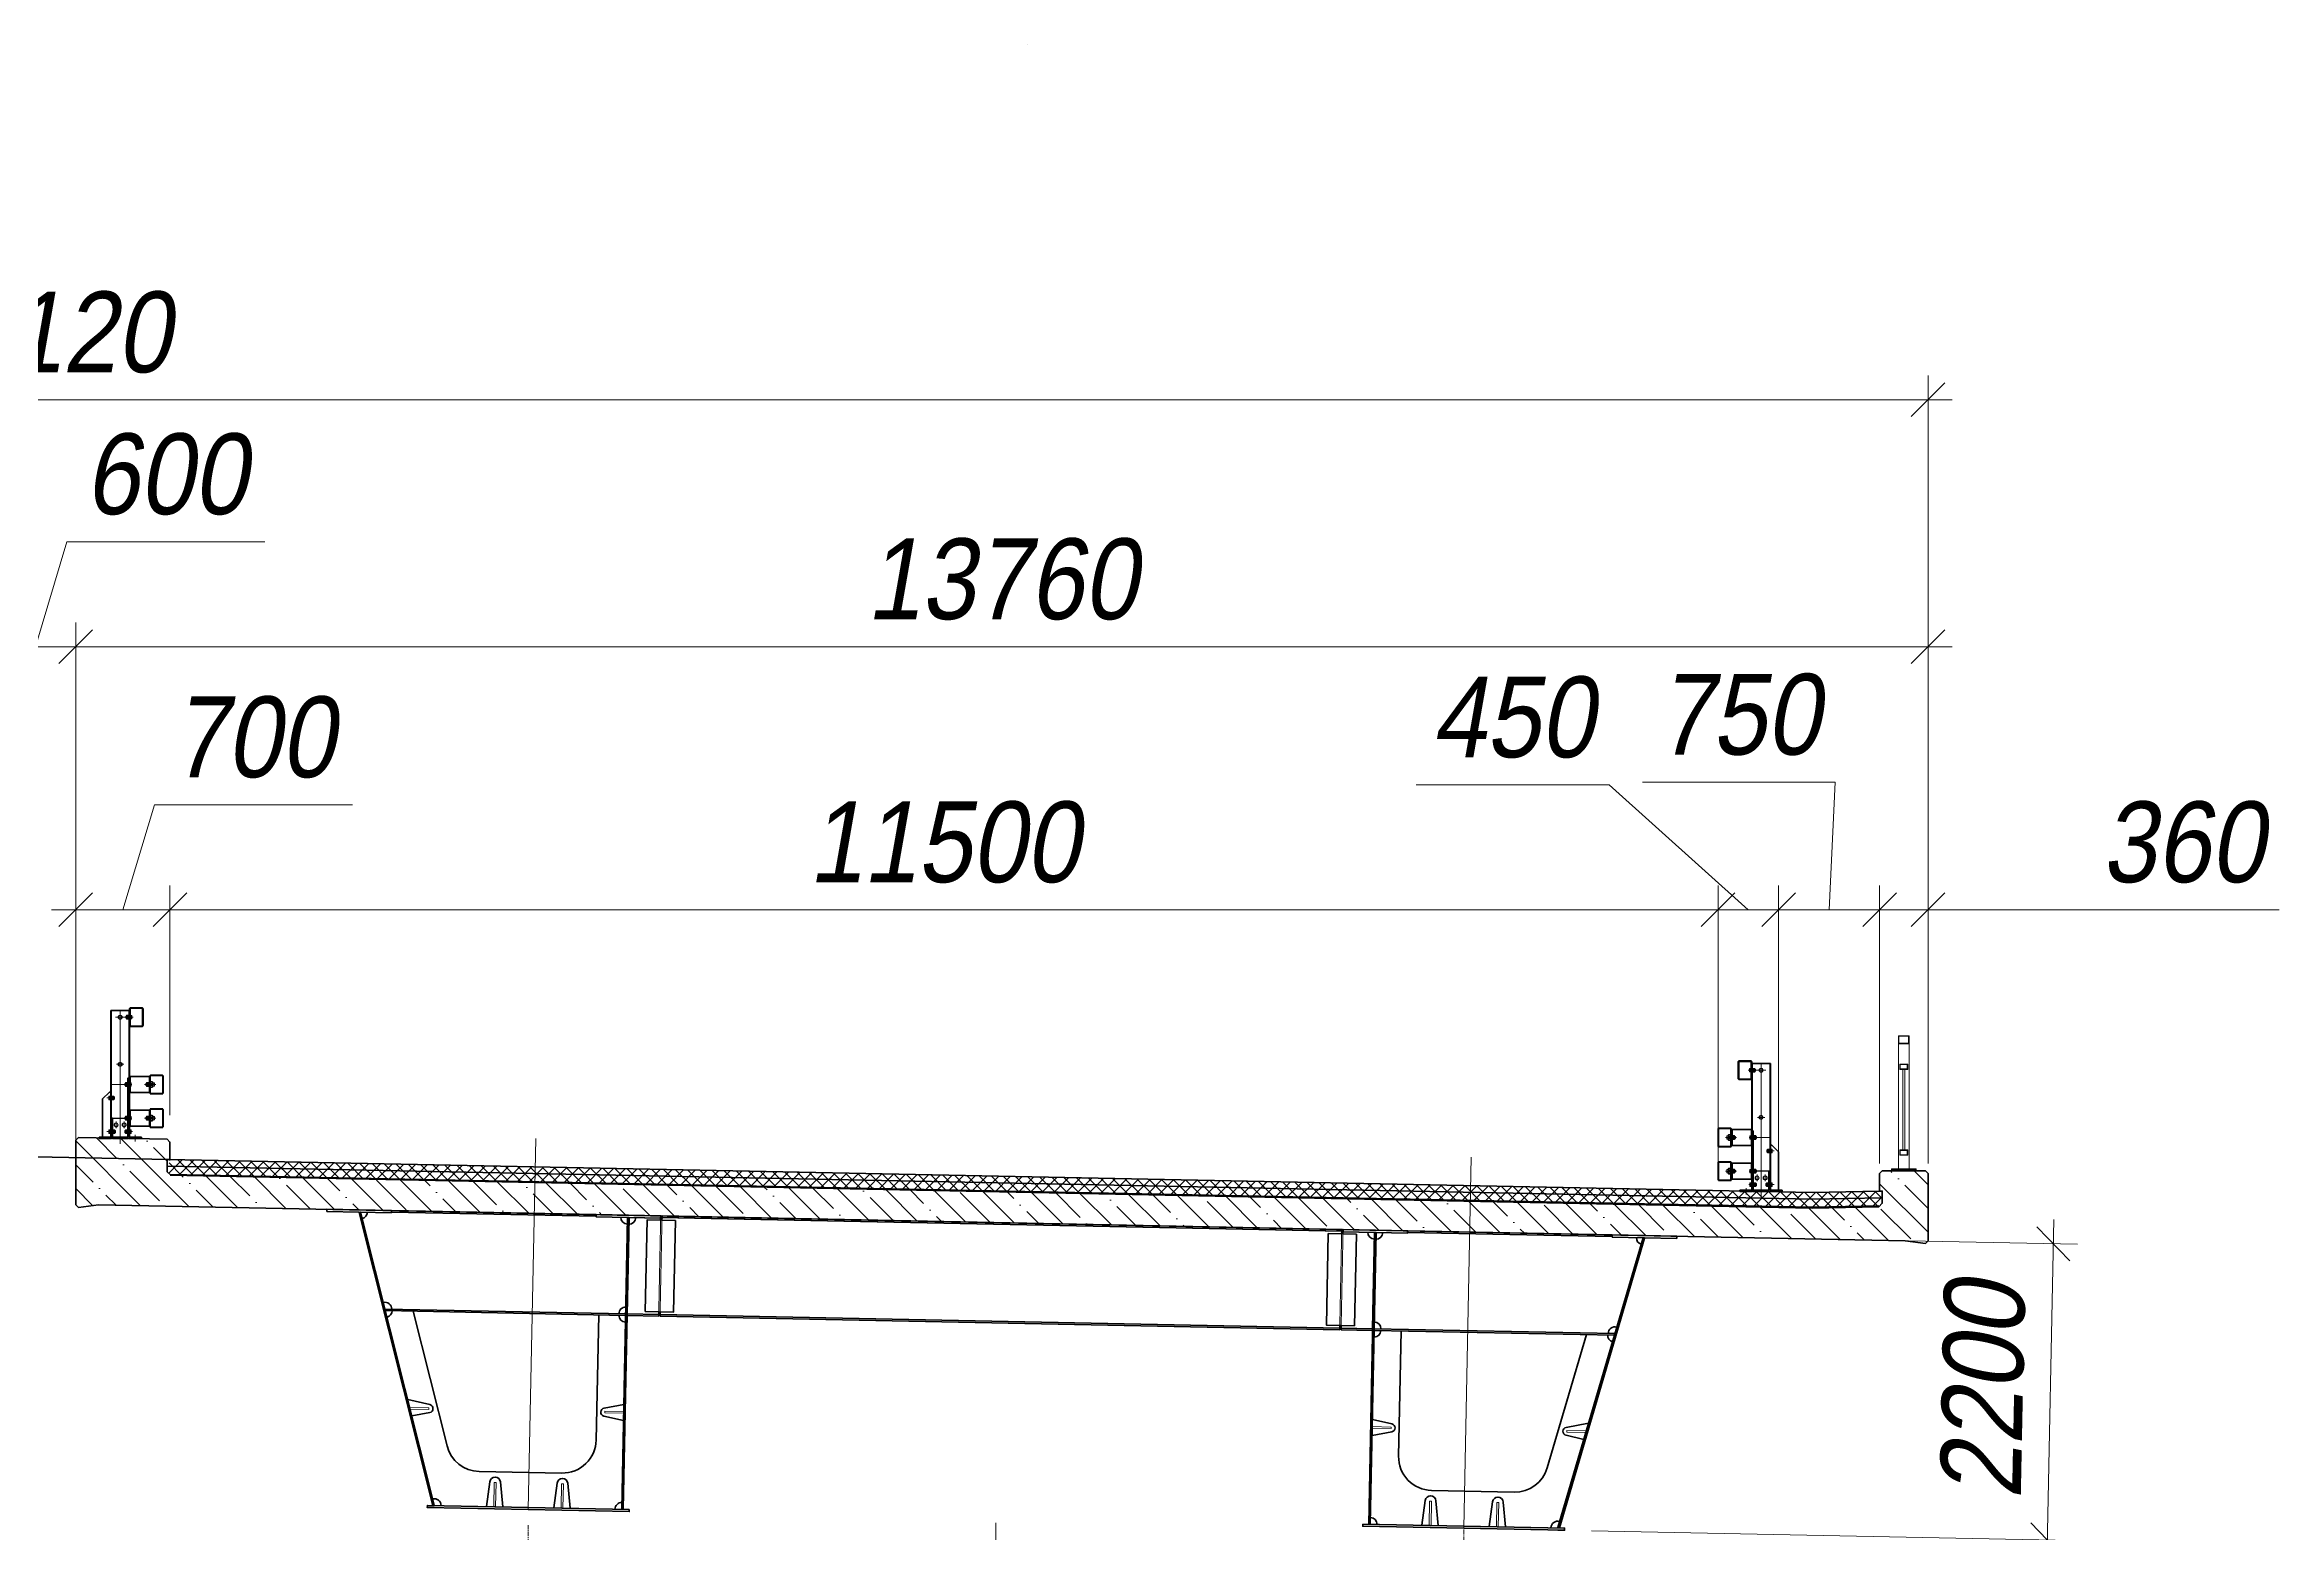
# Model space of a CAD drawing. Header units: millimetres. Extents: x 1864 to 10174863, y -4887456 to 5366151.
# Drawn here: x 9293210 to 9309809, y 413354 to 424412 of the extents above; entities that cross this region are included whole.
import ezdxf
from ezdxf.enums import TextEntityAlignment as Align

# ---------------------------------------------------------------- set-up
doc = ezdxf.new("R2018")
doc.units = ezdxf.units.MM
for name, pattern in [('CENTER', [50.8, 31.75, -6.35, 6.35, -6.35]), ('DASHED', [7, 5, -2, 0]), ('HIDDEN2', [4.7625, 3.175, -1.5875]), ('JIS_08_11', [12.8, 11, -0.6, 0.6, -0.6])]:
    doc.linetypes.add(name, pattern=pattern)
for name, color, linetype, lineweight in [('!OIS-M-bolt', 150, 'Continuous', 20), ('!OIS-M-kontur', 40, 'Continuous', 40), ('!OIS-M-nevidim', 210, 'HIDDEN2', 25), ('!OIS-M-osi', 100, 'JIS_08_11', 20), ('!OIS-M-tonk', 160, 'Continuous', 30), ('S-BALK', 150, 'Continuous', 40), ('S-BALK-PPRB', 80, 'Continuous', 40), ('S-BALK-PROR', 133, 'Continuous', 20), ('S-DRGO', 21, 'Continuous', 20), ('S-GRID', 1, 'CENTER', 20), ('S-METL-TONK-NVEL', 14, 'DASHED', 20), ('S-POGR', 124, 'Continuous', 20), ('S-SECT-PATT', 105, 'Continuous', 15), ('S-VOTV-NVEL', 1, 'DASHED', 20), ('T-DIMS', 3, 'Continuous', 30), ('T-GRID', 52, 'CENTER', 15), ('T-SECT', 6, 'Continuous', 30), ('Бетон', 9, 'Continuous', 40), ('Дорожная одежда', 171, 'Continuous', 40), ('Монтажные стыки', 61, 'Continuous', 40), ('Поперечные ребра', 112, 'Continuous', 40), ('Штриховка', 2, 'Continuous', 5)]:
    doc.layers.add(name, color=color, linetype=linetype, lineweight=lineweight)
doc.styles.get("Standard").update_dxf_attribs({"font": 'arial.ttf'})
doc.styles.add('TM', font='mipgost.shx', dxfattribs={"width": 0.9, "oblique": 10})
doc.dimstyles.new('TM', dxfattribs={"dimscale": 0, "dimtxt": 3, "dimasz": 1.25, "dimexe": 0.9, "dimexo": 1, "dimgap": 1, "dimtad": 1, "dimdec": 0, "dimdsep": 46, "dimtxsty": 'TM', "dimblk1": 'OBLIQUE', "dimblk2": 'OBLIQUE', "dimsah": 1, "dimcen": 3, "dimdle": 0.9, "dimclrt": 7, "dimadec": 0, "dimazin": 0, "dimtfac": 1, "dimtdec": 0, "dimtmove": 1, "dimatfit": 2, "dimldrblk": 'NONE', "dimfxl": 1, "dimtfill": 1, "dimtolj": 1, "dimlwd": 15, "dimlwe": 15, "dimarcsym": 0})

# ---------------------------------------------------------------- blocks, each defined once
blk = doc.blocks.new('_OBLIQUE')
at = {"color": 0, "linetype": 'ByBlock', "lineweight": -2}
blk.add_line((0.5, 0.5), (-0.5, -0.5), dxfattribs=at)
blk = doc.blocks.new('*D704')
at = {"layer": 'Defpoints', "color": 0, "transparency": 16777216}
for p in [(9307200, 419940), (9307200, 415900), (9293440, 415810)]:
    blk.add_point(p, dxfattribs=at)
at = {"layer": 'T-DIMS', "color": 0, "lineweight": 15, "transparency": 16777216}
for p, q in [((9293440, 416010), (9293440, 420120)), ((9307200, 416100), (9307200, 420120))]:
    blk.add_line(p, q, dxfattribs=at)
at = {"layer": 'T-DIMS', "color": 0, "linetype": 'Continuous', "lineweight": 15, "transparency": 16777216}
blk.add_line((9293260, 419940), (9307380, 419940), dxfattribs=at)
at = {"layer": 'T-DIMS', "color": 0, "lineweight": 15, "transparency": 16777216, "xscale": 250, "yscale": 250, "zscale": 250, "rotation": 180}
blk.add_blockref('_OBLIQUE', (9293440, 419940), dxfattribs=at)
at = {"layer": 'T-DIMS', "color": 0, "lineweight": 15, "transparency": 16777216, "xscale": 250, "yscale": 250, "zscale": 250}
blk.add_blockref('_OBLIQUE', (9307200, 419940), dxfattribs=at)
at = {"layer": 'T-DIMS', "color": 7, "transparency": 16777216, "insert": (9300320, 420440), "char_height": 600, "attachment_point": 5, "style": 'TM', "bg_fill": 3, "box_fill_scale": 1.1, "bg_fill_color": 256, "bg_fill_true_color": 13158600, "bg_fill_transparency": 0}
blk.add_mtext('\\A1;13760', dxfattribs=at)
blk = doc.blocks.new('_None')
blk = doc.blocks.new('*D1043')
at = {"layer": 'Defpoints', "color": 0, "transparency": 16777216}
for p in [(9294140, 417986), (9293440, 416274), (9294140, 416260)]:
    blk.add_point(p, dxfattribs=at)
at = {"layer": 'T-DIMS', "color": 0, "linetype": 'Continuous', "lineweight": 15, "transparency": 16777216}
for p, q in [((9293790, 417986), (9294024, 418766)), ((9294024, 418766), (9295495, 418766)), ((9293260, 417986), (9294320, 417986))]:
    blk.add_line(p, q, dxfattribs=at)
at = {"layer": 'T-DIMS', "color": 0, "lineweight": 15, "transparency": 16777216}
for p, q in [((9293440, 416474), (9293440, 418166)), ((9294140, 416460), (9294140, 418166))]:
    blk.add_line(p, q, dxfattribs=at)
at = {"layer": 'T-DIMS', "color": 0, "lineweight": 15, "transparency": 16777216, "xscale": 250, "yscale": 250, "zscale": 250, "rotation": 180}
blk.add_blockref('_OBLIQUE', (9293440, 417986), dxfattribs=at)
at = {"layer": 'T-DIMS', "color": 0, "lineweight": 15, "transparency": 16777216, "xscale": 250, "yscale": 250, "zscale": 250}
blk.add_blockref('_OBLIQUE', (9294140, 417986), dxfattribs=at)
at = {"layer": 'T-DIMS', "color": 7, "transparency": 16777216, "insert": (9294759, 419266), "char_height": 600, "attachment_point": 5, "style": 'TM', "bg_fill": 3, "box_fill_scale": 1.1, "bg_fill_color": 256, "bg_fill_true_color": 13158600, "bg_fill_transparency": 0}
blk.add_mtext('\\A1;700', dxfattribs=at)
blk = doc.blocks.new('*D1044')
at = {"layer": 'Defpoints', "color": 0, "transparency": 16777216}
for p in [(9305640, 417986), (9294140, 416260), (9305640, 415900)]:
    blk.add_point(p, dxfattribs=at)
at = {"layer": 'T-DIMS', "color": 0, "lineweight": 15, "transparency": 16777216}
for p, q in [((9294140, 416460), (9294140, 418166)), ((9305640, 416100), (9305640, 418166))]:
    blk.add_line(p, q, dxfattribs=at)
at = {"layer": 'T-DIMS', "color": 0, "linetype": 'Continuous', "lineweight": 15, "transparency": 16777216}
blk.add_line((9293960, 417986), (9305820, 417986), dxfattribs=at)
at = {"layer": 'T-DIMS', "color": 0, "lineweight": 15, "transparency": 16777216, "xscale": 250, "yscale": 250, "zscale": 250, "rotation": 180}
blk.add_blockref('_OBLIQUE', (9294140, 417986), dxfattribs=at)
at = {"layer": 'T-DIMS', "color": 0, "lineweight": 15, "transparency": 16777216, "xscale": 250, "yscale": 250, "zscale": 250}
blk.add_blockref('_OBLIQUE', (9305640, 417986), dxfattribs=at)
at = {"layer": 'T-DIMS', "color": 7, "transparency": 16777216, "insert": (9299890, 418486), "char_height": 600, "attachment_point": 5, "style": 'TM', "bg_fill": 3, "box_fill_scale": 1.1, "bg_fill_color": 256, "bg_fill_true_color": 13158600, "bg_fill_transparency": 0}
blk.add_mtext('\\A1;11500', dxfattribs=at)
blk = doc.blocks.new('*D1045')
at = {"layer": 'Defpoints', "color": 0, "transparency": 16777216}
for p in [(9306090, 417986), (9305640, 415900), (9306090, 415900)]:
    blk.add_point(p, dxfattribs=at)
at = {"layer": 'T-DIMS', "color": 0, "linetype": 'Continuous', "lineweight": 15, "transparency": 16777216}
for p, q in [((9304830, 418914), (9303398, 418914)), ((9305865, 417986), (9304830, 418914)), ((9305460, 417986), (9306270, 417986))]:
    blk.add_line(p, q, dxfattribs=at)
at = {"layer": 'T-DIMS', "color": 0, "lineweight": 15, "transparency": 16777216}
for p, q in [((9305640, 416100), (9305640, 418166)), ((9306090, 416100), (9306090, 418166))]:
    blk.add_line(p, q, dxfattribs=at)
at = {"layer": 'T-DIMS', "color": 0, "lineweight": 15, "transparency": 16777216, "xscale": 250, "yscale": 250, "zscale": 250, "rotation": 180}
blk.add_blockref('_OBLIQUE', (9305640, 417986), dxfattribs=at)
at = {"layer": 'T-DIMS', "color": 0, "lineweight": 15, "transparency": 16777216, "xscale": 250, "yscale": 250, "zscale": 250}
blk.add_blockref('_OBLIQUE', (9306090, 417986), dxfattribs=at)
at = {"layer": 'T-DIMS', "color": 7, "transparency": 16777216, "insert": (9304114, 419414), "char_height": 600, "attachment_point": 5, "style": 'TM', "bg_fill": 3, "box_fill_scale": 1.1, "bg_fill_color": 256, "bg_fill_true_color": 13158600, "bg_fill_transparency": 0}
blk.add_mtext('\\A1;450', dxfattribs=at)
blk = doc.blocks.new('*D1046')
at = {"layer": 'Defpoints', "color": 0, "transparency": 16777216}
for p in [(9306840, 417986), (9306090, 415900), (9306840, 415900)]:
    blk.add_point(p, dxfattribs=at)
at = {"layer": 'T-DIMS', "color": 0, "linetype": 'Continuous', "lineweight": 15, "transparency": 16777216}
for p, q in [((9306510, 418934), (9305078, 418934)), ((9306465, 417986), (9306510, 418934)), ((9305910, 417986), (9307020, 417986))]:
    blk.add_line(p, q, dxfattribs=at)
at = {"layer": 'T-DIMS', "color": 0, "lineweight": 15, "transparency": 16777216}
for p, q in [((9306090, 416100), (9306090, 418166)), ((9306840, 416100), (9306840, 418166))]:
    blk.add_line(p, q, dxfattribs=at)
at = {"layer": 'T-DIMS', "color": 0, "lineweight": 15, "transparency": 16777216, "xscale": 250, "yscale": 250, "zscale": 250, "rotation": 180}
blk.add_blockref('_OBLIQUE', (9306090, 417986), dxfattribs=at)
at = {"layer": 'T-DIMS', "color": 0, "lineweight": 15, "transparency": 16777216, "xscale": 250, "yscale": 250, "zscale": 250}
blk.add_blockref('_OBLIQUE', (9306840, 417986), dxfattribs=at)
at = {"layer": 'T-DIMS', "color": 7, "transparency": 16777216, "insert": (9305794, 419434), "char_height": 600, "attachment_point": 5, "style": 'TM', "bg_fill": 3, "box_fill_scale": 1.1, "bg_fill_color": 256, "bg_fill_true_color": 13158600, "bg_fill_transparency": 0}
blk.add_mtext('\\A1;750', dxfattribs=at)
blk = doc.blocks.new('*D1047')
at = {"layer": 'Defpoints', "color": 0, "transparency": 16777216}
for p in [(9307200, 417986), (9306840, 415900), (9307200, 415900)]:
    blk.add_point(p, dxfattribs=at)
at = {"layer": 'T-DIMS', "color": 0, "lineweight": 15, "transparency": 16777216}
for p, q in [((9306840, 416100), (9306840, 418166)), ((9307200, 416100), (9307200, 418166))]:
    blk.add_line(p, q, dxfattribs=at)
at = {"layer": 'T-DIMS', "color": 0, "linetype": 'Continuous', "lineweight": 15, "transparency": 16777216}
for p, q in [((9306840, 417986), (9306590, 417986)), ((9306840, 417986), (9307200, 417986)), ((9306840, 417986), (9307200, 417986)), ((9307200, 417986), (9307450, 417986)), ((9309809, 417986), (9307200, 417986))]:
    blk.add_line(p, q, dxfattribs=at)
at = {"layer": 'T-DIMS', "color": 0, "lineweight": 15, "transparency": 16777216, "xscale": 250, "yscale": 250, "zscale": 250}
blk.add_blockref('_OBLIQUE', (9306840, 417986), dxfattribs=at)
at = {"layer": 'T-DIMS', "color": 0, "lineweight": 15, "transparency": 16777216, "xscale": 250, "yscale": 250, "zscale": 250, "rotation": 180}
blk.add_blockref('_OBLIQUE', (9307200, 417986), dxfattribs=at)
at = {"layer": 'T-DIMS', "color": 7, "transparency": 16777216, "insert": (9309093, 418486), "char_height": 600, "attachment_point": 5, "style": 'TM', "bg_fill": 3, "box_fill_scale": 1.1, "bg_fill_color": 256, "bg_fill_true_color": 13158600, "bg_fill_transparency": 0}
blk.add_mtext('\\A1;360', dxfattribs=at)
blk = doc.blocks.new('tu5262_010_M16_BW_P')
at = {"color": 0, "linetype": 'ByBlock', "lineweight": -2}
blk.add_lwpolyline([(7, -12), (14, 0), (7, 12), (-7, 12), (-14, 0), (-7, -12)], close=True, dxfattribs=at)
blk.add_circle((0, 0), 15, dxfattribs=at)
blk = doc.blocks.new('tu5262_010_M16_NW_S')
at = {"layer": '!OIS-M-nevidim'}
for p, q in [((18, 6), (24, 6)), ((18, -6), (24, -6))]:
    blk.add_line(p, q, dxfattribs=at)
at = {"color": 0, "linetype": 'ByBlock', "lineweight": -2, "ltscale": 0.2}
for p, q in [((3, 7), (18, 7)), ((3, -7), (18, -7))]:
    blk.add_line(p, q, dxfattribs=at)
for points in [[(0, 15), (3, 15), (3, -15), (0, -15)], [(3, 14), (18, 14), (18, -14), (3, -14)], [(18, 8), (24, 8), (24, -8), (18, -8)]]:
    blk.add_lwpolyline(points, dxfattribs=at)
blk = doc.blocks.new('tu5262_010_M16_BW_S')
at = {"color": 0, "linetype": 'ByBlock', "lineweight": -2}
for p, q in [((-3, 6.55), (-13, 6.55)), ((-3, -6.55), (-13, -6.55))]:
    blk.add_line(p, q, dxfattribs=at)
for points in [[(-3, 13.1), (-13, 13.1), (-13, -13.1), (-3, -13.1)], [(0, 15), (-3, 15), (-3, -15), (0, -15)]]:
    blk.add_lwpolyline(points, dxfattribs=at)
blk = doc.blocks.new('tu5262_010_СК')
at = {"layer": '!OIS-M-bolt'}
for p, q in [((0, 6), (12.5, 6)), ((12.5, -8), (12.5, 8)), ((0, -6), (12.5, -6))]:
    blk.add_line(p, q, dxfattribs=at)
at = {"layer": '!OIS-M-bolt', "flags": 128}
for points in [[(0, 8), (20.5, 8)], [(24.5, 12), (34.5, 12), (34.5, -12), (24.5, -12)], [(20.5, -8), (0, -8)]]:
    blk.add_lwpolyline(points, dxfattribs=at)
blk.add_lwpolyline([(6.5, -18), (6.5, -22), (15.5, -22, 0.4142136), (24.5, -13), (24.5, 13, 0.4142136), (15.5, 22), (6.5, 22), (6.5, 18), (15.5, 18, -0.4142136), (20.5, 13), (20.5, -13, -0.4142136), (15.5, -18)], format="xyb", close=True, dxfattribs=at)
at = {"layer": '!OIS-M-osi'}
blk.add_line((44.5, 0), (-38, 0), dxfattribs=at)
at = {"layer": '!OIS-M-tonk'}
blk.add_line((34.5, 0), (24.5, 0), dxfattribs=at)
blk = doc.blocks.new('11МО-500кдж')
at = {"layer": '!OIS-M-nevidim'}
for p, q in [((75, 460), (75, 340)), ((215, 460), (215, 340)), ((75, 210), (75, 90)), ((215, 210), (215, 90))]:
    blk.add_line(p, q, dxfattribs=at)
at = {"layer": '!OIS-M-osi'}
for p, q in [((-35, 900), (96, 900)), ((-70, 400), (74, 400)), ((-98, 300), (-42, 300)), ((-70, 272), (-70, 328)), ((-98, 50), (-42, 50)), ((-30, 125), (-30, 75)), ((30, 125), (30, 75)), ((111, 25), (111, -25))]:
    blk.add_line(p, q, dxfattribs=at)
for points in [[(0, 950), (0, -40)], [(27, 550), (-27, 550)], [(88, 400), (34, 400)], [(88, 150), (34, 150)], [(91, 50), (34, 50)]]:
    blk.add_lwpolyline(points, dxfattribs=at)
at = {"layer": '!OIS-M-tonk'}
blk.add_lwpolyline([(-58, 150), (58, 150)], dxfattribs=at)
for p, q in [((70, 950), (-70, 950)), ((-70, 950), (-70, 8)), ((-66, 950), (-66, 13)), ((66, 950), (66, 8)), ((70, 8), (70, 950))]:
    blk.add_line(p, q)
for points in [[(162, 830), (78, 830, -0.414214), (70, 838), (70, 962, -0.414214), (78, 970), (162, 970, -0.414214), (170, 962), (170, 838, -0.414214)], [(166, 838, -0.414214), (162, 834), (78, 834, -0.414214), (74, 838), (74, 962, -0.414214), (78, 966), (162, 966, -0.414214), (166, 962)], [(228, 330), (312, 330, 0.414214), (320, 338), (320, 462, 0.414214), (312, 470), (228, 470, 0.414214), (220, 462), (220, 338, 0.414214)], [(316, 338, -0.414214), (312, 334), (228, 334, -0.414214), (224, 338), (224, 462, -0.414214), (228, 466), (312, 466, -0.414214), (316, 462)], [(312, 80), (228, 80, -0.414214), (220, 88), (220, 212, -0.414214), (228, 220), (312, 220, -0.414214), (320, 212), (320, 88, -0.414214)], [(312, 84), (228, 84, -0.414214), (224, 88), (224, 212, -0.414214), (228, 216), (312, 216, -0.414214), (316, 212), (316, 88, -0.414214)]]:
    blk.add_lwpolyline(points, format="xyb", close=True)
for points in [[(-130, 8), (-130, 293), (-80, 343), (-80, 343), (-70, 343), (-70, 8), (-130, 8)], [(-58, 8), (-58, 0), (58, 0), (58, 8), (-58, 8), (-58, 0)]]:
    blk.add_lwpolyline(points)
for points in [[(158, 0), (63, 0, -0.414214), (58, 5), (58, 448), (66, 448), (66, 13, 0.414214), (71, 8), (158, 8), (158, 0)], [(-155, 0), (-63, 0, 0.414214), (-58, 5), (-58, 150), (-66, 150), (-66, 13, -0.414214), (-71, 8), (-155, 8), (-155, 0)]]:
    blk.add_lwpolyline(points, format="xyb")
for points in [[(70, 340), (220, 340), (220, 460), (70, 460)], [(70, 90), (220, 90), (220, 210), (70, 210)]]:
    blk.add_lwpolyline(points, close=True)
at = {"layer": '!OIS-M-bolt', "extrusion": (0, 0, -1), "zscale": -0.9999999999999998}
for p in [(0, 900), (0, 550), (30, 100), (-30, 100)]:
    blk.add_blockref('tu5262_010_M16_BW_P', p, dxfattribs=at)
at = {"layer": '!OIS-M-bolt', "extrusion": (0, 0, -1), "xscale": -1, "zscale": -1, "rotation": 180}
for name, p in [('tu5262_010_M16_NW_S', (-66, 900)), ('tu5262_010_M16_BW_S', (-74, 900)), ('tu5262_010_M16_NW_S', (-58, 400)), ('tu5262_010_M16_BW_S', (-70, 400)), ('tu5262_010_M16_NW_S', (-215, 400)), ('tu5262_010_M16_NW_S', (-58, 150)), ('tu5262_010_M16_NW_S', (-58, 50)), ('tu5262_010_M16_BW_S', (-70, 150)), ('tu5262_010_M16_BW_S', (-70, 50)), ('tu5262_010_M16_NW_S', (-215, 150))]:
    blk.add_blockref(name, p, dxfattribs=at)
at = {"layer": '!OIS-M-bolt', "color": 0, "linetype": 'ByBlock', "extrusion": (0, 0, -1), "xscale": -1, "zscale": -1}
for p in [(-220, 400), (-220, 150)]:
    blk.add_blockref('tu5262_010_СК', p, dxfattribs=at)
at = {"layer": '!OIS-M-bolt', "extrusion": (0, 0, -1), "zscale": -1, "rotation": 180}
for name, p in [('tu5262_010_M16_BW_S', (70, 300)), ('tu5262_010_M16_NW_S', (66, 300)), ('tu5262_010_M16_BW_S', (70, 50)), ('tu5262_010_M16_NW_S', (58, 50))]:
    blk.add_blockref(name, p, dxfattribs=at)
blk = doc.blocks.new('Из_буфера16138')
at = {"layer": 'S-SECT-PATT'}
h = blk.add_hatch(dxfattribs=at)
h.set_pattern_fill('ANSI37', color=256, scale=5)
h.set_pattern_definition([(45, (-5201642.761, -517269.572), (-11.22532015, 11.22532015), []), (135, (-5201642.761, -517269.572), (-11.22532015, -11.22532015), [])])
h.paths.add_polyline_path([(-102, 0), (92, 0), (92, 10), (-92, 10)])
at = {"layer": 'S-DRGO'}
blk.add_lwpolyline([(92, 0), (-92, 0), (-92, 10), (92, 10)], close=True, dxfattribs=at)
at = {"layer": 'S-POGR'}
for points in [[(-34, 1004), (34, 1004, -0.414214), (40, 998), (40, 950, -0.414214), (34, 944), (-34, 944, -0.414214), (-40, 950), (-40, 998, -0.414214)], [(-34, 1000), (34, 1000, -0.414214), (36, 998), (36, 950, -0.414214), (34, 948), (-34, 948, -0.414214), (-36, 950), (-36, 998, -0.414214)]]:
    blk.add_lwpolyline(points, format="xyb", close=True, dxfattribs=at)
for points in [[(40, 16), (-40, 16), (-40, 944), (40, 944), (40, 16)], [(30, 794), (-30, 794), (-30, 754), (30, 754), (30, 794)], [(7, 754), (-7, 754), (-7, 156), (7, 156), (7, 754)], [(30, 156), (-30, 156), (-30, 116), (30, 116), (30, 156)]]:
    blk.add_lwpolyline(points, dxfattribs=at)
for points in [[(26, 790), (-26, 790), (-26, 758), (26, 758)], [(-92, 16), (-92, 10), (92, 10), (92, 16)], [(26, 152), (-26, 152), (-26, 120), (26, 120)]]:
    blk.add_lwpolyline(points, close=True, dxfattribs=at)
blk = doc.blocks.new('*D706')
at = {"layer": 'Defpoints', "color": 0, "transparency": 16777216}
for p in [(9303094, 415605), (9304500, 413376), (9308087, 413305)]:
    blk.add_point(p, dxfattribs=at)
at = {"layer": 'T-DIMS', "color": 0, "linetype": 'Continuous', "lineweight": 15, "transparency": 16777216}
blk.add_line((9308134, 415684), (9308083, 413125), dxfattribs=at)
at = {"layer": 'T-DIMS', "color": 0, "lineweight": 15, "transparency": 16777216}
for p, q in [((9303294, 415601), (9308311, 415501)), ((9304700, 413372), (9308267, 413301))]:
    blk.add_line(p, q, dxfattribs=at)
at = {"layer": 'T-DIMS', "color": 0, "lineweight": 15, "transparency": 16777216, "xscale": 250, "yscale": 250, "zscale": 250}
for p, rotation in [((9308131, 415504), 88.8542413675418), ((9308087, 413305), 268.8542413675418)]:
    blk.add_blockref('_OBLIQUE', p, dxfattribs=dict(at, rotation=rotation))
at = {"layer": 'T-DIMS', "color": 7, "transparency": 16777216, "insert": (9307609, 414414), "char_height": 600, "attachment_point": 5, "rotation": 88.8542, "style": 'TM', "bg_fill": 3, "box_fill_scale": 1.1, "bg_fill_color": 256, "bg_fill_true_color": 13158600, "bg_fill_transparency": 0}
blk.add_mtext('\\A1;2200', dxfattribs=at)
blk = doc.blocks.new('*D696')
at = {"layer": 'Defpoints', "color": 0, "transparency": 16777216}
for p in [(9293440, 419940), (9292840, 419695), (9293440, 419695)]:
    blk.add_point(p, dxfattribs=at)
at = {"layer": 'T-DIMS', "color": 0, "linetype": 'Continuous', "lineweight": 15, "transparency": 16777216}
for p, q in [((9293140, 419940), (9293374, 420720)), ((9293374, 420720), (9294845, 420720)), ((9292660, 419940), (9293620, 419940))]:
    blk.add_line(p, q, dxfattribs=at)
at = {"layer": 'T-DIMS', "color": 0, "lineweight": 15, "transparency": 16777216}
for p, q in [((9292840, 419895), (9292840, 420120)), ((9293440, 419895), (9293440, 420120))]:
    blk.add_line(p, q, dxfattribs=at)
at = {"layer": 'T-DIMS', "color": 0, "lineweight": 15, "transparency": 16777216, "xscale": 250, "yscale": 250, "zscale": 250, "rotation": 180}
blk.add_blockref('_OBLIQUE', (9292840, 419940), dxfattribs=at)
at = {"layer": 'T-DIMS', "color": 0, "lineweight": 15, "transparency": 16777216, "xscale": 250, "yscale": 250, "zscale": 250}
blk.add_blockref('_OBLIQUE', (9293440, 419940), dxfattribs=at)
at = {"layer": 'T-DIMS', "color": 7, "transparency": 16777216, "insert": (9294109, 421220), "char_height": 600, "attachment_point": 5, "style": 'TM', "bg_fill": 3, "box_fill_scale": 1.1, "bg_fill_color": 256, "bg_fill_true_color": 13158600, "bg_fill_transparency": 0}
blk.add_mtext('\\A1;600', dxfattribs=at)
blk = doc.blocks.new('*D697')
at = {"layer": 'Defpoints', "color": 0, "transparency": 16777216}
for p in [(9307200, 421774), (9307200, 416404), (9279080, 416150)]:
    blk.add_point(p, dxfattribs=at)
at = {"layer": 'T-DIMS', "color": 0, "lineweight": 15, "transparency": 16777216}
for p, q in [((9279080, 416350), (9279080, 421954)), ((9307200, 416604), (9307200, 421954))]:
    blk.add_line(p, q, dxfattribs=at)
at = {"layer": 'T-DIMS', "color": 0, "linetype": 'Continuous', "lineweight": 15, "transparency": 16777216}
blk.add_line((9278900, 421774), (9307380, 421774), dxfattribs=at)
at = {"layer": 'T-DIMS', "color": 0, "lineweight": 15, "transparency": 16777216, "xscale": 250, "yscale": 250, "zscale": 250, "rotation": 180}
blk.add_blockref('_OBLIQUE', (9279080, 421774), dxfattribs=at)
at = {"layer": 'T-DIMS', "color": 0, "lineweight": 15, "transparency": 16777216, "xscale": 250, "yscale": 250, "zscale": 250}
blk.add_blockref('_OBLIQUE', (9307200, 421774), dxfattribs=at)
at = {"layer": 'T-DIMS', "color": 7, "transparency": 16777216, "insert": (9293140, 422274), "char_height": 600, "attachment_point": 5, "style": 'TM', "bg_fill": 3, "box_fill_scale": 1.1, "bg_fill_color": 256, "bg_fill_true_color": 13158600, "bg_fill_transparency": 0}
blk.add_mtext('\\A1;28120', dxfattribs=at)
blk = doc.blocks.new('Вид с масштабом')
at = {"layer": 'T-SECT', "lineweight": 60, "ltscale": 100, "oblique": 10, "width": 1.1, "flags": 104}
blk.add_attdef('ВИД', text='', height=5, dxfattribs=at).set_placement((44.513, 14.758), align=Align.BOTTOM_RIGHT)
at = {"layer": 'T-SECT', "lineweight": 60, "ltscale": 100, "style": 'TM', "width": 1.1}
blk.add_attdef('СИМВОЛЫ', (0.306, 0.263), '', height=5, dxfattribs=at)
at = {"layer": 'T-SECT', "lineweight": 30, "oblique": 15, "width": 1.1, "flags": 106}
blk.add_attdef('комментарий', text='', height=3.5, dxfattribs=at).set_placement((0, -0.996), align=Align.TOP_CENTER)

msp = doc.modelspace()

# ---------------------------------------------------------------- linework, layer by layer
at = {"layer": 'S-BALK', "ltscale": 333.333333}
msp.add_line((9296101.9, 413544.3), (9296051.9, 413545.3), dxfattribs=at)
at = {"layer": 'S-BALK', "ltscale": 333.333333, "flags": 128}
for points in [[(9297785.6, 415711.1), (9297305.6, 415720.7), (9297305.3, 415704.7), (9297785.2, 415695.1), (9297785.6, 415711.1)], [(9297551.3, 415699.8), (9297507.9, 413532.2), (9297495.9, 413532.4), (9297539.3, 415700), (9297551.3, 415699.8)], [(9297551.9, 413531.3), (9297551.6, 413515.3), (9296051.9, 413545.3), (9296052.2, 413561.3), (9297551.9, 413531.3)]]:
    msp.add_lwpolyline(points, dxfattribs=at)
at = {"layer": 'S-BALK', "ltscale": 166.666667, "flags": 128}
for points in [[(9297771.3, 414999.2), (9297770.9, 414979.2), (9297537, 414983.9), (9297551.3, 415699.8), (9297785.2, 415695.1)], [(9297785.2, 415695.1), (9297784.9, 415679.1)], [(9302854.2, 415593.7), (9302853.9, 415577.7)], [(9297525, 414984.2), (9297524.7, 414972.2), (9295740.2, 415007.9), (9295740.5, 415019.8), (9297525, 414984.2)], [(9297537, 414983.9), (9297770.9, 414979.2), (9297770.7, 414967.2), (9297536.7, 414971.9), (9297537, 414983.9)]]:
    msp.add_lwpolyline(points, dxfattribs=at)
at = {"layer": 'S-BALK', "ltscale": 166.666667}
for centre, start, end in [((9297539.3, 415700), 178.85424, 268.85424), ((9297551.3, 415699.8), 268.85424, 358.85424), ((9295737.2, 415019.9), 358.85424, 104.10936), ((9297525, 414984.2), 88.85424, 178.85424)]:
    msp.add_arc(centre, 50, start, end, dxfattribs=at)
at = {"layer": 'S-BALK-PPRB', "ltscale": 166.666667, "flags": 128}
for points in [[(9297795.3, 415698.9), (9297794.9, 415678.9)], [(9302844.5, 415609.9), (9302844.3, 415597.9), (9297795.3, 415698.9), (9297795.6, 415710.9), (9302844.5, 415609.9)], [(9302843.9, 415577.9), (9302844.3, 415597.9), (9297795.3, 415698.9)], [(9297781.3, 414999), (9297780.9, 414979), (9302829.9, 414878.1), (9302830.3, 414898.1)], [(9302829.9, 414878.1), (9302829.7, 414866.1), (9297780.7, 414967), (9297780.9, 414979), (9302829.9, 414878.1)]]:
    msp.add_lwpolyline(points, dxfattribs=at)
at = {"layer": 'S-BALK-PPRB', "ltscale": 166.666667, "elevation": 0}
msp.add_lwpolyline([(9295947.5, 415003.7), (9296199.1, 414002.7, 0.3382133), (9296436.5, 413813.7), (9297051.2, 413801.4, 0.4142136), (9297306.2, 414046.3), (9297324.8, 414976.2)], format="xyb", dxfattribs=at)
at = {"layer": 'S-BALK-PPRB', "flags": 128}
for points in [[(9295906.2, 414347.4), (9296070.7, 414309.5, -0.8121077), (9296069.6, 414250.8), (9295936.8, 414225.7)], [(9297511.5, 414311.3), (9297364.8, 414283.6, 0.8121077), (9297363.6, 414224.9), (9297509.1, 414191.3)]]:
    msp.add_lwpolyline(points, format="xyb", dxfattribs=at)
at = {"layer": 'S-BALK-PPRB', "ltscale": 166.666667}
for points in [[(9296492.1, 413552.5), (9296516.1, 413736.4, -0.8962312), (9296595.6, 413734.9), (9296612.1, 413550.1)], [(9297112, 413540.1), (9297095.5, 413724.9, 0.8962312), (9297016, 413726.5), (9296992, 413542.5)]]:
    msp.add_lwpolyline(points, format="xyb", dxfattribs=at)
for centre, start, end in [((9295740.2, 415007.9), 284.10936, 358.85424), ((9297524.7, 414972.2), 178.85424, 268.85424), ((9296104.1, 413560.3), 358.85424, 104.10936), ((9297495.9, 413532.4), 88.85424, 178.85424)]:
    msp.add_arc(centre, 50, start, end, dxfattribs=at)
at = {"layer": 'S-BALK-PROR'}
for points in [[(9295923.9, 414277), (9296063.9, 414274.2), (9296064.1, 414286.2), (9295924.1, 414289)], [(9297510.2, 414245.3), (9297370.2, 414248.1), (9297370.5, 414260.1), (9297510.4, 414257.3)], [(9296548.7, 413731.4), (9296562.7, 413731.1), (9296559.1, 413551.2), (9296545.1, 413551.5)], [(9297062.6, 413721.2), (9297048.6, 413721.4), (9297045, 413541.5), (9297059, 413541.2)]]:
    msp.add_lwpolyline(points, close=True, dxfattribs=at)
at = {"layer": 'S-GRID', "linetype": 'CENTER'}
msp.add_line((9296800.4, 413414.4), (9296800.4, 402068.5), dxfattribs=at)
at = {"layer": 'S-GRID', "linetype": 'CENTER', "ltscale": 0.1}
msp.add_line((9300275.4, 413432.6), (9300275.4, 400522.4), dxfattribs=at)
at = {"layer": 'S-METL-TONK-NVEL'}
for p, q in [((9297784.9, 415679.1), (9297771.3, 414999.2)), ((9297794.9, 415678.9), (9297781.3, 414999)), ((9302843.9, 415577.9), (9302830.3, 414898.1)), ((9302853.9, 415577.7), (9302840.3, 414897.9))]:
    msp.add_line(p, q, dxfattribs=at)
at = {"layer": 'Монтажные стыки', "ltscale": 166.666667}
for points in [[(9297671.3, 415001.2), (9297881.3, 414997), (9297894.9, 415676.9), (9297684.9, 415681.1)], [(9302940.3, 414895.9), (9302730.3, 414900.1), (9302743.9, 415579.9), (9302953.9, 415575.7)]]:
    msp.add_lwpolyline(points, close=True, dxfattribs=at)
at = {"layer": 'Поперечные ребра', "ltscale": 333.333333}
for points in [[(9297789.6, 415711), (9297789.4, 415699), (9302850.3, 415597.8), (9302850.5, 415609.8)], [(9297795.6, 415710.9), (9297795.3, 415698.9), (9302844.3, 415597.9), (9302844.5, 415609.9)]]:
    msp.add_lwpolyline(points, close=True, dxfattribs=at)

# ---------------------------------------------------------------- dimensions: what is measured, and where the dimension line sits
at = {"layer": 'T-DIMS'}
dim = msp.add_linear_dim(base=(9307200, 419940.2), p1=(9293440, 415810.1), p2=(9307200, 415900.1), dimstyle='TM', override={"dimscale": 0, "dimtix": 0, "dimtofl": 1, "dimtmove": 1, "dimatfit": 2}, dxfattribs=at)
dim.commit()
dim.dimension.update_dxf_attribs({"geometry": '*D704', "text_midpoint": (9300320, 420440.2)})

# ---------------------------------------------------------------- next in the draw order: linework, layer by layer
at = {"layer": 'S-BALK', "ltscale": 333.333333, "flags": 128}
for points in [[(9295786, 415751.1), (9295306, 415760.7), (9295305.7, 415744.7), (9295785.6, 415735.1), (9295786, 415751.1)], [(9296091.6, 413560.5), (9296103.3, 413563.5), (9295556.3, 415739.7), (9295544.6, 415736.8), (9296091.6, 413560.5)]]:
    msp.add_lwpolyline(points, dxfattribs=at)
at = {"layer": 'S-BALK', "ltscale": 166.666667}
msp.add_arc((9295556.3, 415739.7), 50, 284.10936, 358.85424, dxfattribs=at)
at = {"layer": 'S-BALK-PPRB', "ltscale": 166.666667, "flags": 128}
msp.add_lwpolyline([(9295786, 415751.1), (9297305.6, 415720.7), (9297305.4, 415708.7), (9295785.7, 415739.1), (9295786, 415751.1)], dxfattribs=at)

# ---------------------------------------------------------------- next in the draw order: dimensions: what is measured, and where the dimension line sits
at = {"layer": 'T-DIMS'}
dim = msp.add_linear_dim(base=(9294140, 417986.1), p1=(9293440, 416274.1), p2=(9294140, 416260.1), dimstyle='TM', override={"dimscale": 0, "dimtix": 0, "dimtofl": 1, "dimtmove": 1, "dimatfit": 2}, dxfattribs=at)
dim.commit()
dim.dimension.update_dxf_attribs({"geometry": '*D1043', "text_midpoint": (9294224, 419266.1)})

# ---------------------------------------------------------------- next in the draw order: dimensions: what is measured, and where the dimension line sits
for base, p1, p2, picture, middle in [((9293440, 419940.2), (9292840, 419694.9), (9293440, 419694.9), '*D696', (9293574, 421220.2)), ((9305640, 417986.1), (9294140, 416260.1), (9305640, 415900.1), '*D1044', (9299890, 418486.1))]:
    dim = msp.add_linear_dim(base=base, p1=p1, p2=p2, dimstyle='TM', override={"dimscale": 0, "dimtix": 0, "dimtofl": 1, "dimtmove": 1, "dimatfit": 2}, dxfattribs=at)
    dim.commit()
    dim.dimension.update_dxf_attribs({"geometry": picture, "text_midpoint": middle})

# ---------------------------------------------------------------- next in the draw order: linework, layer by layer
at = {"layer": 'S-VOTV-NVEL', "ltscale": 166.666667}
msp.add_line((9295265.2, 415991.5), (9295265.4, 415997.5), dxfattribs=at)
at = {"layer": 'T-GRID', "ltscale": 166.666667, "flags": 128}
msp.add_lwpolyline([(9296801.8, 413530.3), (9296856.9, 416287.7)], dxfattribs=at)

# ---------------------------------------------------------------- next in the draw order: block references
at = {"layer": '!OIS-M-kontur', "rotation": 359.9994239881588}
msp.add_blockref('11МО-500кдж', (9293770, 416287.5), dxfattribs=at)

# ---------------------------------------------------------------- next in the draw order: dimensions: what is measured, and where the dimension line sits
at = {"layer": 'T-DIMS'}
dim = msp.add_linear_dim(base=(9306090, 417986.1), p1=(9305640, 415900.1), p2=(9306090, 415900.1), dimstyle='TM', override={"dimscale": 0, "dimtix": 0, "dimtofl": 1, "dimtmove": 1, "dimatfit": 2}, dxfattribs=at)
dim.commit()
dim.dimension.update_dxf_attribs({"geometry": '*D1045', "text_midpoint": (9304630, 418913.5), "dimtype": 160})

# ---------------------------------------------------------------- next in the draw order: dimensions: what is measured, and where the dimension line sits
dim = msp.add_linear_dim(base=(9306840, 417986.1), p1=(9306090, 415900.1), p2=(9306840, 415900.1), dimstyle='TM', override={"dimscale": 0, "dimtix": 0, "dimtofl": 1, "dimtmove": 1, "dimatfit": 2}, dxfattribs=at)
dim.commit()
dim.dimension.update_dxf_attribs({"geometry": '*D1046', "text_midpoint": (9306310, 418933.5), "dimtype": 160})

# ---------------------------------------------------------------- next in the draw order: block references
at = {"layer": '!OIS-M-kontur', "xscale": -1, "rotation": 0.0005760118411846094}
msp.add_blockref('11МО-500кдж', (9305960.1, 415893.7), dxfattribs=at)

# ---------------------------------------------------------------- next in the draw order: dimensions: what is measured, and where the dimension line sits
at = {"layer": 'T-DIMS'}
dim = msp.add_linear_dim(base=(9307200, 417986.1), p1=(9306840, 415900.1), p2=(9307200, 415900.1), dimstyle='TM', override={"dimscale": 0, "dimtix": 0, "dimtofl": 1, "dimtmove": 1, "dimatfit": 2}, dxfattribs=at)
dim.commit()
dim.dimension.update_dxf_attribs({"geometry": '*D1047', "text_midpoint": (9309093.4, 417797.2), "dimtype": 160})

# ---------------------------------------------------------------- next in the draw order: hatches: boundary and pattern name
at = {"layer": 'Штриховка', "ltscale": 166.666667}
h = msp.add_hatch(dxfattribs=at)
h.set_pattern_fill('БЕТОН И ИЗДЕЛИЯ ИЗ НЕГО', color=256, scale=50, angle=180, pattern_type=2)
h.set_pattern_definition([(135, (9454683.32, 222497.46), (176.7767, 176.7767), []), (135, (9454506.54, 222497.46), (176.7767, 176.7767), [312.5, -67.5, 0, -67.5])])
h.paths.add_polyline_path([(9307030, 415526.2), (9307180, 415506.2), (9307200, 415526.2), (9307200, 416025.9), (9307180, 416045.9), (9306860, 416045.9), (9306840, 416025.9), (9306840, 415895.9), (9306860, 415895.9), (9306860, 415805.9), (9306834.6, 415779.9), (9306340, 415770), (9294145.7, 416013.9), (9294120.1, 416040.1), (9294120, 416130.1), (9294140, 416130.1), (9294140, 416260.1), (9294120.1, 416280.5), (9293460, 416293.7), (9293440, 416274.1), (9293440, 415794.6), (9293460, 415774.6), (9293610, 415794.6)])
h = msp.add_hatch(dxfattribs=at)
h.set_pattern_fill('НЕМЕТАЛЛИЧЕСКИЕ МАТЕРИАЛЫ', color=256, scale=25, angle=180, pattern_type=2)
h.set_pattern_definition([(135, (9454683.32, 222497.46), (44.194174, 44.194174), []), (45, (9454683.32, 222497.46), (44.194174, -44.194174), [])])
edge = h.paths.add_edge_path()
edge.add_line((9306340, 415770), (9294145.7, 416013.9))
edge.add_line((9306340, 415770), (9306834.6, 415779.9))
edge.add_line((9306860, 415805.9), (9306834.6, 415779.9))
edge.add_line((9306859, 415896.5), (9306860, 415805.9))
edge.add_line((9306340, 415886.1), (9306859, 415896.5))
edge.add_line((9306340, 415886.1), (9305902.1, 415893.7))
edge.add_line((9305902.1, 415893.7), (9305902.1, 415894.8))
edge.add_line((9305900.3, 415894.9), (9305902.1, 415894.8))
edge.add_arc((9305897.1, 415898.7), 5, 270.00058, 310.46067, ccw=False)
edge.add_line((9305849.1, 415893.7), (9305897.1, 415893.7))
edge.add_line((9305802.1, 415893.7), (9305849.1, 415893.7))
edge.add_line((9305802.1, 415896.8), (9305802.1, 415893.7))
edge.add_line((9294237.9, 416128.1), (9305802.1, 415896.8))
edge.add_line((9294138.7, 416130.1), (9294237.9, 416128.1))
edge.add_line((9294120, 416130.1), (9294138.7, 416130.1))
edge.add_line((9294120.1, 416040.1), (9294120, 416130.1))
edge.add_line((9294145.7, 416013.9), (9294120.1, 416040.1))

# ---------------------------------------------------------------- next in the draw order: linework, layer by layer
at = {"layer": 'Бетон', "ltscale": 333.333333}
msp.add_lwpolyline([(9306834.6, 415779.9), (9306340, 415770), (9294145.7, 416013.9), (9294120.1, 416040.1), (9294120, 416130.1), (9294140, 416130.1), (9294140, 416260.1), (9294120.1, 416280.5), (9293460, 416293.7), (9293440, 416274.1), (9293440, 415794.6), (9293460, 415774.6), (9293610, 415794.6), (9307030, 415526.2), (9307180, 415506.2), (9307200, 415526.2), (9307200, 416025.9), (9307180, 416045.9), (9306860, 416045.9), (9306840, 416025.9), (9306840, 415895.9), (9306860, 415895.9), (9306860, 415805.9)], close=True, dxfattribs=at)
at = {"layer": 'Дорожная одежда', "ltscale": 333.333333}
for points in [[(9293140, 416150.1), (9306340, 415886.1), (9306840, 415896.1)], [(9294120.1, 416080.5), (9306340, 415836.1), (9306860, 415846.5)]]:
    msp.add_lwpolyline(points, dxfattribs=at)
at = {"layer": 'Дорожная одежда', "color": 1, "linetype": 'DASHED', "ltscale": 10, "const_width": 6}
msp.add_lwpolyline([(9294142.7, 416017), (9306340, 415773.1), (9306834.7, 415782.9)], dxfattribs=at)
at = {"layer": 'Дорожная одежда', "color": 1, "ltscale": 10}
for points in [[(9294142.6, 416014), (9306340, 415770.1), (9306834.7, 415779.9)], [(9294142.8, 416020), (9306340, 415776.1), (9306834.6, 415785.9)]]:
    msp.add_lwpolyline(points, dxfattribs=at)

# ---------------------------------------------------------------- next in the draw order: block references
at = {"layer": 'Штриховка', "ltscale": 166.666667, "xscale": -1}
msp.add_blockref('Из_буфера16138', (9307020, 416045.9), dxfattribs=at)

# ---------------------------------------------------------------- next in the draw order: dimensions: what is measured, and where the dimension line sits
at = {"layer": 'T-DIMS'}
dim = msp.add_linear_dim(base=(9308086.7, 413304.6), p1=(9303094.5, 415604.9), p2=(9304500.2, 413376.4), angle=268.85424, dimstyle='TM', override={"dimscale": 0, "dimtix": 0, "dimtofl": 1, "dimtmove": 0, "dimatfit": 2}, dxfattribs=at)
dim.commit()
dim.dimension.update_dxf_attribs({"geometry": '*D706', "text_midpoint": (9308108.7, 414404.4), "dimtype": 128})

# ---------------------------------------------------------------- next in the draw order: linework, layer by layer
at = {"layer": 'S-BALK', "ltscale": 333.333333}
msp.add_line((9304450.2, 413377.4), (9304500.2, 413376.4), dxfattribs=at)
at = {"layer": 'S-BALK', "ltscale": 166.666667, "flags": 128}
for points in [[(9302840.3, 414897.9), (9302839.9, 414877.9), (9303073.9, 414873.2), (9303088.2, 415589), (9302854.2, 415593.7)], [(9303073.9, 414873.2), (9302839.9, 414877.9), (9302839.7, 414865.9), (9303073.6, 414861.2), (9303073.9, 414873.2)], [(9303085.9, 414872.9), (9303085.6, 414860.9), (9304870.1, 414825.3), (9304870.4, 414837.3), (9303085.9, 414872.9)]]:
    msp.add_lwpolyline(points, dxfattribs=at)
at = {"layer": 'S-BALK', "ltscale": 333.333333, "flags": 128}
for points in [[(9302854.5, 415609.7), (9303334.4, 415600.1), (9303334.1, 415584.1), (9302854.2, 415593.7), (9302854.5, 415609.7)], [(9303088.2, 415589), (9303044.8, 413421.5), (9303056.8, 413421.2), (9303100.2, 415588.8), (9303088.2, 415589)], [(9304461.1, 413393.1), (9304449.6, 413396.5), (9305083.2, 415549.1), (9305094.7, 415545.7), (9304461.1, 413393.1)], [(9304854.1, 415569.7), (9305334, 415560.1), (9305333.7, 415544.1), (9304853.8, 415553.7), (9304854.1, 415569.7)], [(9303000.8, 413422.4), (9303000.5, 413406.4), (9304500.2, 413376.4), (9304500.5, 413392.4), (9303000.8, 413422.4)]]:
    msp.add_lwpolyline(points, dxfattribs=at)
at = {"layer": 'S-BALK', "ltscale": 166.666667}
for centre, start, end in [((9303088.2, 415589), 178.85424, 268.85424), ((9303100.2, 415588.8), 268.85424, 358.85424), ((9305083.2, 415549.1), 178.85424, 253.59912), ((9303085.9, 414872.9), 358.85424, 88.85424), ((9304873.6, 414837.2), 73.59912, 178.85424)]:
    msp.add_arc(centre, 50, start, end, dxfattribs=at)
at = {"layer": 'S-BALK-PPRB', "ltscale": 166.666667, "flags": 128}
msp.add_lwpolyline([(9304854.1, 415569.7), (9303334.4, 415600.1), (9303334.2, 415588.1), (9304853.9, 415557.7), (9304854.1, 415569.7)], dxfattribs=at)
at = {"layer": 'S-BALK-PPRB', "ltscale": 166.666667, "elevation": 0}
msp.add_lwpolyline([(9304662.9, 414829.4), (9304371.4, 413839.2, -0.3382133), (9304126.6, 413659.9), (9303511.9, 413672.2, -0.4142136), (9303267, 413927.1), (9303285.6, 414856.9)], format="xyb", dxfattribs=at)
at = {"layer": 'S-BALK-PPRB', "flags": 128}
for points in [[(9303072.4, 414200.1), (9303217.9, 414166.5, -0.8121077), (9303216.7, 414107.8), (9303070, 414080.1)], [(9304677.8, 414172), (9304511.9, 414140.6, 0.8121077), (9304510.8, 414081.9), (9304642.4, 414051.6)]]:
    msp.add_lwpolyline(points, format="xyb", dxfattribs=at)
at = {"layer": 'S-BALK-PPRB', "ltscale": 166.666667}
for points in [[(9303440.7, 413413.6), (9303464.7, 413597.5, -0.8962312), (9303544.2, 413595.9), (9303560.7, 413411.2)], [(9304060.6, 413401.2), (9304044.1, 413585.9, 0.8962312), (9303964.6, 413587.5), (9303940.6, 413403.6)]]:
    msp.add_lwpolyline(points, format="xyb", dxfattribs=at)
for centre, start, end in [((9303085.6, 414860.9), 268.85424, 358.85424), ((9304870.1, 414825.3), 178.85424, 253.59912), ((9303056.8, 413421.2), 358.85424, 88.85424), ((9304448.7, 413393.4), 73.59912, 178.85424)]:
    msp.add_arc(centre, 50, start, end, dxfattribs=at)
at = {"layer": 'S-BALK-PROR'}
for points in [[(9303071.1, 414134.1), (9303211.1, 414131.3), (9303211.3, 414143.3), (9303071.3, 414146.1)], [(9304657.4, 414102.4), (9304517.4, 414105.2), (9304517.6, 414117.2), (9304657.6, 414114.4)], [(9303497.3, 413592.5), (9303511.3, 413592.2), (9303507.7, 413412.2), (9303493.7, 413412.5)], [(9304011.2, 413582.2), (9303997.2, 413582.5), (9303993.6, 413402.5), (9304007.6, 413402.2)]]:
    msp.add_lwpolyline(points, close=True, dxfattribs=at)
at = {"layer": 'S-GRID', "linetype": 'CENTER'}
msp.add_line((9303750.4, 413432.6), (9303750.4, 402068.5), dxfattribs=at)
at = {"layer": 'T-GRID', "ltscale": 166.666667, "flags": 128}
msp.add_lwpolyline([(9303750.4, 413391.4), (9303805.5, 416148.8)], dxfattribs=at)

# ---------------------------------------------------------------- next in the draw order: dimensions: what is measured, and where the dimension line sits
at = {"layer": 'T-DIMS'}
dim = msp.add_linear_dim(base=(9307200, 421773.5), p1=(9279080, 416150.1), p2=(9307200, 416403.6), dimstyle='TM', override={"dimscale": 0, "dimtix": 0, "dimtofl": 1, "dimtmove": 1, "dimatfit": 2}, dxfattribs=at)
dim.commit()
dim.dimension.update_dxf_attribs({"geometry": '*D697', "text_midpoint": (9293140, 422273.5)})

# ---------------------------------------------------------------- next in the draw order: block references
ref = msp.add_blockref('Вид с масштабом', (9291593.1, 420650.5), dxfattribs=dict(xscale=200, yscale=200, zscale=200))
lines = msp.add_mtext('\\W1.1000;1-1 (1:200)', dxfattribs={"layer": 'T-SECT', "lineweight": 60, "ltscale": 100, "insert": (9300494.8, 424411.7), "char_height": 2.5, "attachment_point": 1})
ref.add_attrib('ВИД', '', (9300494.8, 424411.7)).embed_mtext(lines)
lines = msp.add_mtext('\\W1.1000;', dxfattribs={"layer": 'T-SECT', "insert": (9291593.1, 420451.4), "char_height": 2.5, "attachment_point": 1})
ref.add_attrib('комментарий', '', (9291593.1, 420451.4)).embed_mtext(lines)

doc.saveas('drawing.dxf')
